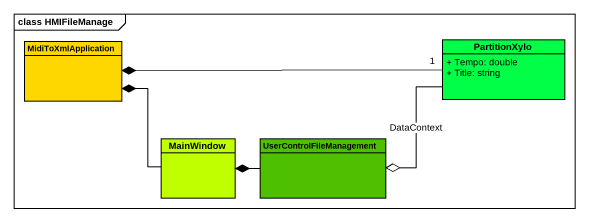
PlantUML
@startuml
mainframe class HMIFileManage
hide circle
hide empty members
skinparam classAttributeIconSize 0
class MidiToXmlApplication #FFD700
class PartitionXylo #00FF46 {
  + Tempo: double
  + Title: string
}
class MainWindow #C0FF00
class UserControlFileManagement #4EC000
PartitionXylo "1" -left-* MidiToXmlApplication
PartitionXylo -left-o UserControlFileManagement : DataContext
MainWindow -up-* MidiToXmlApplication
UserControlFileManagement -left-* MainWindow
@enduml
